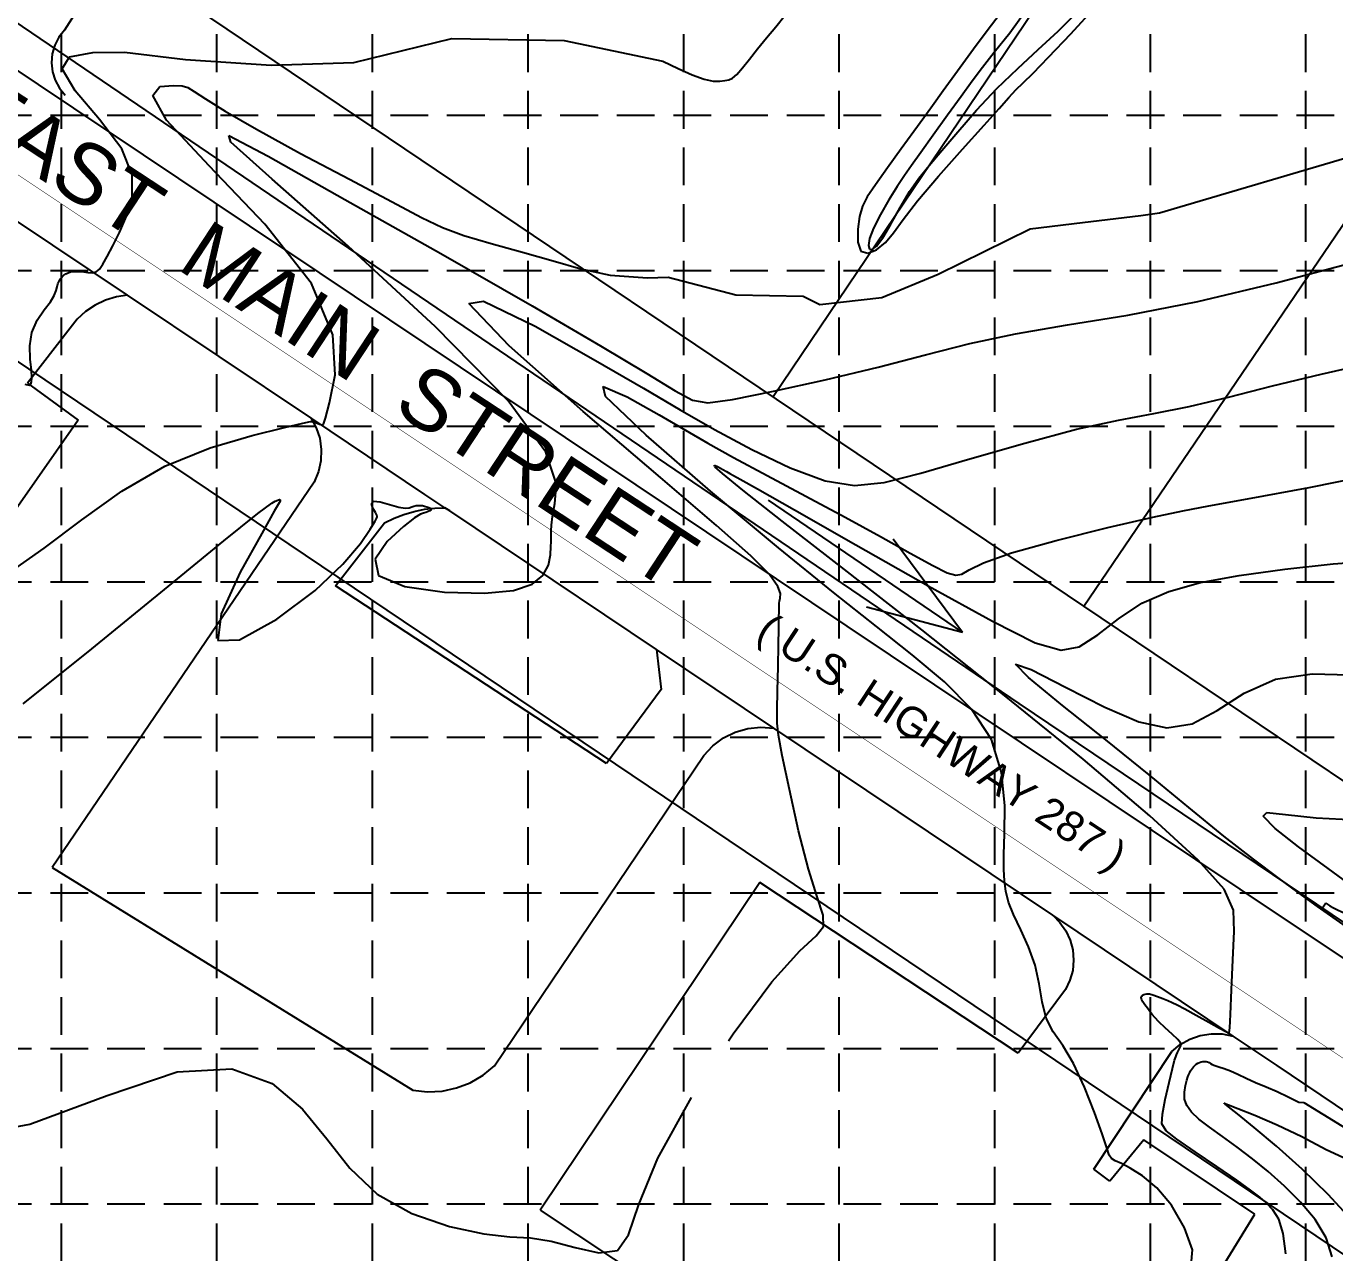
# Model space of a CAD drawing. Extents: x 3769 to 7071, y 3587 to 5652.
# Drawn here: x 4790.4 to 5223.6, y 4088.5 to 4494.7 of the extents above; entities that cross this region are included whole.
import ezdxf
from ezdxf.enums import TextEntityAlignment as Align

# ---------------------------------------------------------------- set-up
doc = ezdxf.new("R2010")
doc.units = 0
doc.header["$LTSCALE"] = 100
doc.header["$MEASUREMENT"] = 0
doc.linetypes.add('DASHED2', pattern=[0.375, 0.25, -0.125])
doc.linetypes.add('HIDDEN', pattern=[0.375, 0.25, -0.125])
for name, color, linetype in [('1 ARROWS', 7, 'CONTINUOUS'), ('ADJACENT', 3, 'CONTINUOUS'), ('BTEXT', 5, 'CONTINUOUS'), ('EC', 43, 'CONTINUOUS'), ('GRID', 254, 'HIDDEN'), ('HIGHWAY-RURAL', 6, 'CONTINUOUS'), ('P-PARKLT', 7, 'CONTINUOUS'), ('P-PAVRD', 6, 'CONTINUOUS'), ('PAVEMENT-FUTRE', 2, 'DASHED2'), ('PC', 43, 'CONTINUOUS'), ('ROAD', 7, 'CONTINUOUS')]:
    doc.layers.add(name, color=color, linetype=linetype)
doc.styles.get("Standard").update_dxf_attribs({"font": 'ARIAL.TTF'})

msp = doc.modelspace()

# ---------------------------------------------------------------- linework, layer by layer
at = {"layer": '1 ARROWS', "linetype": 'Continuous'}
for p, q in [((5036.01, 4337.72), (5100.36, 4293.95)), ((5100.36, 4293.95), (5077.38, 4324.76)), ((5100.36, 4293.95), (5068.61, 4302.3))]:
    msp.add_line(p, q, dxfattribs=at)
at = {"layer": 'ADJACENT', "color": 7}
for p, q in [((5200.42, 4613.44), (5037.72, 4371.92)), ((5140.54, 4302.66), (4771.53, 4551.24)), ((5140.54, 4302.66), (5303.92, 4543.35)), ((5287.42, 4046.96), (4751.66, 4407.88)), ((5245.06, 4232.25), (5140.54, 4302.66))]:
    msp.add_line(p, q, dxfattribs=at)
at = {"layer": 'EC', "color": 44}
for p, q in [((5038.53, 4494.49, 722), (5041.57, 4498.23, 722)), ((5112.46, 4498.33, 722), (5108.81, 4493.52, 722)), ((5122.2, 4500.98, 724), (5115.99, 4492.35, 724)), ((5132.07, 4493.05, 724), (5138.36, 4499.29, 724)), ((5136.22, 4492.17, 722), (5144.49, 4501.14, 722)), ((5035.43, 4490.77, 722), (5038.53, 4494.49, 722)), ((5108.81, 4493.52, 722), (5103.99, 4487.01, 722)), ((5125.44, 4486.93, 724), (5132.07, 4493.05, 724)), ((4898.87, 4482.68, 722), (4931.29, 4490.59, 722)), ((4931.29, 4490.59, 722), (4968.44, 4489.94, 722)), ((4968.44, 4489.94, 722), (5001.13, 4483.05, 722)), ((5032.47, 4487.15, 722), (5035.43, 4490.77, 722)), ((5115.99, 4492.35, 724), (5110.88, 4485.99, 724)), ((5128.86, 4484.35, 722), (5136.22, 4492.17, 722)), ((4802.24, 4480.58, 722), (4804.69, 4484.56, 722)), ((4804.69, 4484.56, 722), (4812.49, 4485.95, 722)), ((4812.49, 4485.95, 722), (4822.96, 4486.04, 722)), ((4822.96, 4486.04, 722), (4843.14, 4483.65, 722)), ((5029.79, 4483.76, 722), (5032.47, 4487.15, 722)), ((5103.99, 4487.01, 722), (5098.72, 4479.77, 722)), ((5110.88, 4485.99, 724), (5106.93, 4481.01, 724)), ((5118.61, 4480.7, 724), (5125.44, 4486.93, 724)), ((5123.73, 4479.13, 722), (5128.86, 4484.35, 722)), ((4806.63, 4473.23, 722), (4802.24, 4480.58, 722)), ((4843.14, 4483.65, 722), (4871.47, 4481.75, 722)), ((4871.47, 4481.75, 722), (4898.87, 4482.68, 722)), ((5001.13, 4483.05, 722), (5006.17, 4480.64, 722)), ((5006.17, 4480.64, 722), (5010.85, 4478.54, 722)), ((5025.62, 4478.71, 722), (5027.49, 4480.86, 722)), ((5027.49, 4480.86, 722), (5029.79, 4483.76, 722)), ((5098.72, 4479.77, 722), (5093.99, 4473.23, 722)), ((5106.93, 4481.01, 724), (5103.53, 4476.47, 724)), ((5111.73, 4474.04, 724), (5118.61, 4480.7, 724)), ((5010.85, 4478.54, 722), (5014.83, 4477.07, 722)), ((5014.83, 4477.07, 722), (5017.84, 4476.45, 722)), ((5017.84, 4476.45, 722), (5020.04, 4476.42, 722)), ((5020.04, 4476.42, 722), (5021.66, 4476.66, 722)), ((5021.66, 4476.66, 722), (5022.95, 4476.93, 722)), ((5022.95, 4476.93, 722), (5024.18, 4477.49, 722)), ((5024.18, 4477.49, 722), (5025.62, 4478.71, 722)), ((5103.53, 4476.47, 724), (5099.86, 4471.4, 724)), ((5118.02, 4473.57, 722), (5120.42, 4475.91, 722)), ((5120.42, 4475.91, 722), (5123.73, 4479.13, 722)), ((4814.7, 4463.78, 722), (4806.63, 4473.23, 722)), ((5093.99, 4473.23, 722), (5090.46, 4468.34, 722)), ((5099.86, 4471.4, 724), (5095.4, 4465.18, 724)), ((5105.01, 4466.84, 724), (5111.73, 4474.04, 724)), ((5112.45, 4467.42, 722), (5115.66, 4471.03, 722)), ((5115.66, 4471.03, 722), (5118.02, 4473.57, 722)), ((5090.46, 4468.34, 722), (5087.53, 4464.28, 722)), ((5098.8, 4459.71, 724), (5105.01, 4466.84, 724)), ((5107.51, 4461.87, 722), (5112.45, 4467.42, 722)), ((4822.09, 4454.02, 722), (4814.7, 4463.78, 722)), ((5087.53, 4464.28, 722), (5084.27, 4459.79, 722)), ((5095.4, 4465.18, 724), (5090.68, 4458.6, 724)), ((4857.51, 4458.44, 718), (4870.43, 4451.57, 718)), ((4858.11, 4456.29, 718), (4857.51, 4458.44, 718)), ((5084.27, 4459.79, 722), (5080.06, 4454, 722)), ((5090.68, 4458.6, 724), (5086.51, 4452.8, 724)), ((5093.48, 4453.45, 724), (5098.8, 4459.71, 724)), ((5100.38, 4453.96, 722), (5107.51, 4461.87, 722)), ((4825.46, 4445.4, 722), (4822.09, 4454.02, 722)), ((4871.85, 4444.01, 718), (4858.11, 4456.29, 718)), ((5080.06, 4454, 722), (5075.5, 4447.73, 722)), ((5092.42, 4445.02, 722), (5100.38, 4453.96, 722)), ((4870.43, 4451.57, 718), (4895.9, 4437.29, 718)), ((5086.51, 4452.8, 724), (5083.46, 4448.55, 724)), ((5089.3, 4448.55, 724), (5093.48, 4453.45, 724)), ((4825.41, 4438.06, 722), (4825.46, 4445.4, 722)), ((5075.5, 4447.73, 722), (5071.52, 4442.17, 722)), ((5081.1, 4445.17, 724), (5078.76, 4441.62, 724)), ((5083.46, 4448.55, 724), (5081.1, 4445.17, 724)), ((5085.42, 4436.78, 722), (5092.42, 4445.02, 722)), ((5085.91, 4444.36, 724), (5089.3, 4448.55, 724)), ((4896.93, 4421.83, 718), (4871.85, 4444.01, 718)), ((5071.52, 4442.17, 722), (5068.82, 4438.16, 722)), ((5078.76, 4441.62, 724), (5075.99, 4437.16, 724)), ((5082.83, 4439.91, 724), (5085.91, 4444.36, 724)), ((4823.56, 4431.77, 722), (4825.41, 4438.06, 722)), ((4895.9, 4437.29, 718), (4927.61, 4419.36, 718)), ((5068.82, 4438.16, 722), (5067.19, 4435.02, 722)), ((5075.99, 4437.16, 724), (5073.16, 4432.28, 724)), ((5079.7, 4434.6, 724), (5082.83, 4439.91, 724)), ((5080.66, 4430.6, 722), (5085.42, 4436.78, 722)), ((5067.19, 4435.02, 722), (5066.23, 4431.66, 722)), ((5073.16, 4432.28, 724), (5070.86, 4427.8, 724)), ((5076.66, 4429.14, 724), (5079.7, 4434.6, 724)), ((4821.3, 4426.37, 722), (4823.56, 4431.77, 722)), ((5066.23, 4431.66, 722), (5065.65, 4427.41, 722)), ((5070.86, 4427.8, 724), (5069.56, 4424.38, 724)), ((5073.98, 4424.6, 724), (5076.66, 4429.14, 724)), ((5077.53, 4426.23, 722), (5080.66, 4430.6, 722)), ((4819.1, 4421.88, 722), (4821.3, 4426.37, 722)), ((5065.65, 4427.41, 722), (5065.7, 4423.16, 722)), ((5069.56, 4424.38, 724), (5069.18, 4422.09, 724)), ((5071.91, 4421.81, 724), (5073.98, 4424.6, 724)), ((5074.89, 4423.05, 722), (5077.53, 4426.23, 722)), ((4817.21, 4418.36, 722), (4819.1, 4421.88, 722)), ((4925.9, 4395.14, 718), (4896.93, 4421.83, 718)), ((4927.61, 4419.36, 718), (4957.86, 4402.05, 718)), ((5065.7, 4423.16, 722), (5066.74, 4420.19, 722)), ((5066.74, 4420.19, 722), (5068.98, 4419.47, 722)), ((5068.98, 4419.47, 722), (5071.92, 4420.64, 722)), ((5069.18, 4422.09, 724), (5069.52, 4420.85, 724)), ((5069.52, 4420.85, 724), (5070.43, 4420.67, 724)), ((5070.43, 4420.67, 724), (5071.91, 4421.81, 724)), ((5071.92, 4420.64, 722), (5074.89, 4423.05, 722)), ((4814.66, 4414.16, 722), (4815.79, 4415.81, 722)), ((4815.79, 4415.81, 722), (4817.21, 4418.36, 722)), ((5204.18, 4409.68, 718), (5229.56, 4416.45, 718)), ((4801.28, 4410.27, 722), (4801.73, 4411.04, 722)), ((4801.73, 4411.04, 722), (4802.24, 4411.69, 722)), ((4802.24, 4411.69, 722), (4802.83, 4412.24, 722)), ((4802.83, 4412.24, 722), (4803.49, 4412.68, 722)), ((4803.49, 4412.68, 722), (4804.23, 4413.03, 722)), ((4804.23, 4413.03, 722), (4805.06, 4413.28, 722)), ((4805.06, 4413.28, 722), (4805.98, 4413.43, 722)), ((4805.98, 4413.43, 722), (4807, 4413.48, 722)), ((4807, 4413.48, 722), (4808.15, 4413.44, 722)), ((4808.15, 4413.44, 722), (4809.43, 4413.29, 722)), ((4809.43, 4413.29, 722), (4810.83, 4413.07, 722)), ((4810.83, 4413.07, 722), (4812.25, 4412.98, 722)), ((4812.25, 4412.98, 722), (4813.55, 4413.27, 722)), ((4813.55, 4413.27, 722), (4814.66, 4414.16, 722)), ((4799.69, 4405.53, 722), (4800.29, 4407.1, 722)), ((4800.29, 4407.1, 722), (4800.59, 4408.32, 722)), ((4800.59, 4408.32, 722), (4800.9, 4409.37, 722)), ((4800.9, 4409.37, 722), (4801.28, 4410.27, 722)), ((5178.2, 4403.46, 718), (5204.18, 4409.68, 718)), ((4796.33, 4400.69, 722), (4798.42, 4403.44, 722)), ((4798.42, 4403.44, 722), (4799.69, 4405.53, 722)), ((4936.91, 4402.82, 716), (4941.78, 4403.66, 716)), ((4950.23, 4388.83, 716), (4936.91, 4402.82, 716)), ((4941.78, 4403.66, 716), (4958.85, 4395.29, 716)), ((4957.86, 4402.05, 718), (4980.56, 4388.81, 718)), ((5155.09, 4398.97, 718), (5178.2, 4403.46, 718)), ((4793.99, 4397.29, 722), (4796.33, 4400.69, 722)), ((5135.15, 4395.74, 718), (5155.09, 4398.97, 718)), ((4791.57, 4388.82, 722), (4792.22, 4393.28, 722)), ((4792.22, 4393.28, 722), (4793.99, 4397.29, 722)), ((4949.93, 4370.66, 718), (4925.9, 4395.14, 718)), ((4958.85, 4395.29, 716), (4978.9, 4384, 716)), ((5117.92, 4392.85, 718), (5135.15, 4395.74, 718)), ((4791.72, 4384.45, 722), (4791.57, 4388.82, 722)), ((4974.79, 4367.06, 716), (4950.23, 4388.83, 716)), ((4980.56, 4388.81, 718), (4995.81, 4379.68, 718)), ((5088.13, 4385.83, 718), (5102.73, 4389.56, 718)), ((5102.73, 4389.56, 718), (5117.92, 4392.85, 718)), ((4792.1, 4380.79, 722), (4791.72, 4384.45, 722)), ((5072.48, 4381.78, 718), (5088.13, 4385.83, 718)), ((4792.25, 4378.31, 722), (4792.1, 4380.79, 722)), ((4978.9, 4384, 716), (4994.7, 4374.8, 716)), ((5054.93, 4377.6, 718), (5072.48, 4381.78, 718)), ((5219.06, 4379.48, 716), (5236.5, 4383.41, 716)), ((4789.95, 4376.15, 722), (4791.33, 4375.85, 722)), ((4791.33, 4375.85, 722), (4791.86, 4376.12, 722)), ((4791.86, 4376.12, 722), (4792.15, 4376.86, 722)), ((4792.15, 4376.86, 722), (4792.25, 4378.31, 722)), ((4995.81, 4379.68, 718), (5005.27, 4373.92, 718)), ((5037.78, 4373.83, 718), (5054.93, 4377.6, 718)), ((5203.02, 4375.58, 716), (5219.06, 4379.48, 716)), ((4981.36, 4375.34, 714), (4989.31, 4371.89, 714)), ((4982.15, 4372, 714), (4981.36, 4375.34, 714)), ((4995.58, 4359.21, 714), (4982.15, 4372, 714)), ((4989.31, 4371.89, 714), (4999.94, 4365.95, 714)), ((4994.7, 4374.8, 716), (5006.91, 4367.63, 716)), ((5005.27, 4373.92, 718), (5010.92, 4370.81, 718)), ((5024.15, 4371.1, 718), (5037.78, 4373.83, 718)), ((5175.35, 4368.74, 716), (5188.39, 4371.85, 716)), ((5188.39, 4371.85, 716), (5203.02, 4375.58, 716)), ((4962.43, 4353.58, 718), (4949.93, 4370.66, 718)), ((5000.39, 4345.2, 716), (4974.79, 4367.06, 716)), ((5006.91, 4367.63, 716), (5018.21, 4361.17, 716)), ((5010.92, 4370.81, 718), (5016.01, 4369.97, 718)), ((5016.01, 4369.97, 718), (5024.15, 4371.1, 718)), ((5163.74, 4366.46, 716), (5175.35, 4368.74, 716)), ((4999.94, 4365.95, 714), (5008.59, 4360.92, 714)), ((5138.09, 4361.19, 716), (5151.97, 4364.26, 716)), ((5151.97, 4364.26, 716), (5163.74, 4366.46, 716)), ((5016.96, 4340.74, 714), (4995.58, 4359.21, 714)), ((5008.59, 4360.92, 714), (5016.07, 4356.59, 714)), ((5018.21, 4361.17, 716), (5030.57, 4354.51, 716)), ((5120.98, 4356.62, 716), (5138.09, 4361.19, 716)), ((5016.07, 4356.59, 714), (5024.58, 4351.84, 714)), ((5030.57, 4354.51, 716), (5043.26, 4348.44, 716)), ((5102.8, 4351.39, 716), (5120.98, 4356.62, 716)), ((4965.96, 4343.03, 718), (4962.43, 4353.58, 718)), ((5024.58, 4351.84, 714), (5035.7, 4345.87, 714)), ((5086.57, 4346.69, 716), (5102.8, 4351.39, 716)), ((5018.28, 4349.26, 712), (5019.43, 4348.76, 712)), ((5018.39, 4348.78, 712), (5018.28, 4349.26, 712)), ((5020.86, 4346.52, 712), (5018.39, 4348.78, 712)), ((5019.43, 4348.76, 712), (5020.98, 4347.9, 712)), ((5027.58, 4341.05, 712), (5020.86, 4346.52, 712)), ((5020.98, 4347.9, 712), (5022.24, 4347.16, 712)), ((5022.24, 4347.16, 712), (5023.33, 4346.53, 712)), ((5023.33, 4346.53, 712), (5024.57, 4345.84, 712)), ((5024.57, 4345.84, 712), (5026.74, 4344.66, 712)), ((5035.7, 4345.87, 714), (5048.51, 4339.06, 714)), ((5043.26, 4348.44, 716), (5054.86, 4344.15, 716)), ((5074.37, 4343.57, 716), (5086.57, 4346.69, 716)), ((5215.1, 4341.92, 714), (5239.59, 4346.88, 714)), ((4965.35, 4336.63, 718), (4965.96, 4343.03, 718)), ((5018.88, 4329.36, 716), (5000.39, 4345.2, 716)), ((5026.74, 4344.66, 712), (5032.43, 4341.47, 712)), ((5040.64, 4330.79, 712), (5027.58, 4341.05, 712)), ((5032.43, 4341.47, 712), (5044.69, 4334.5, 712)), ((5054.86, 4344.15, 716), (5064.62, 4342.58, 716)), ((5064.62, 4342.58, 716), (5074.37, 4343.57, 716)), ((5194.71, 4338.12, 714), (5215.1, 4341.92, 714)), ((4867.08, 4333.33, 718), (4871.68, 4336.76, 718)), ((4871.68, 4336.76, 718), (4872.82, 4337.37, 718)), ((4874.13, 4336.87, 718), (4872.52, 4334.05, 718)), ((4872.82, 4337.37, 718), (4873.18, 4337.48, 718)), ((4873.18, 4337.48, 718), (4873.38, 4337.57, 718)), ((4873.38, 4337.57, 718), (4873.5, 4337.64, 718)), ((4873.5, 4337.64, 718), (4873.61, 4337.7, 718)), ((4873.61, 4337.7, 718), (4873.72, 4337.76, 718)), ((4873.72, 4337.76, 718), (4873.84, 4337.82, 718)), ((4873.84, 4337.82, 718), (4873.97, 4337.86, 718)), ((4873.97, 4337.86, 718), (4874.09, 4337.89, 718)), ((4874.09, 4337.89, 718), (4874.2, 4337.9, 718)), ((4874.42, 4337.41, 718), (4874.13, 4336.87, 718)), ((4874.2, 4337.9, 718), (4874.31, 4337.89, 718)), ((4874.31, 4337.89, 718), (4874.39, 4337.85, 718)), ((4874.39, 4337.85, 718), (4874.45, 4337.78, 718)), ((4874.46, 4337.56, 718), (4874.42, 4337.41, 718)), ((4874.45, 4337.78, 718), (4874.47, 4337.68, 718)), ((4874.47, 4337.68, 718), (4874.46, 4337.56, 718)), ((4904.69, 4336.57, 718), (4905.31, 4337.41, 718)), ((4905.31, 4337.41, 718), (4907.56, 4337.16, 718)), ((4907.56, 4337.16, 718), (4910.7, 4336.25, 718)), ((5039.46, 4321.99, 714), (5016.96, 4340.74, 714)), ((5048.51, 4339.06, 714), (5061.47, 4332.1, 714)), ((5181.94, 4335.83, 714), (5194.71, 4338.12, 714)), ((4855.81, 4324.28, 718), (4867.08, 4333.33, 718)), ((4872.52, 4334.05, 718), (4868.34, 4326.69, 718)), ((4905.17, 4335.07, 718), (4904.69, 4336.57, 718)), ((4905.97, 4333.62, 718), (4905.17, 4335.07, 718)), ((4906.44, 4332.74, 718), (4905.97, 4333.62, 718)), ((4906.58, 4332.34, 718), (4906.44, 4332.74, 718)), ((4910.7, 4336.25, 718), (4913.72, 4335.37, 718)), ((4913.72, 4335.37, 718), (4915.83, 4335.05, 718)), ((4915.83, 4335.05, 718), (4917.14, 4335.18, 718)), ((4917.14, 4335.18, 718), (4918.02, 4335.48, 718)), ((4918.02, 4335.48, 718), (4918.76, 4335.74, 718)), ((4918.76, 4335.74, 718), (4919.46, 4335.91, 718)), ((4920.9, 4333.08, 718), (4918.94, 4331.86, 718)), ((4919.46, 4335.91, 718), (4920.13, 4336, 718)), ((4920.13, 4336, 718), (4920.83, 4336.01, 718)), ((4920.83, 4336.01, 718), (4921.53, 4335.94, 718)), ((4921.91, 4333.47, 718), (4920.9, 4333.08, 718)), ((4921.53, 4335.94, 718), (4922.26, 4335.79, 718)), ((4922.63, 4333.69, 718), (4921.91, 4333.47, 718)), ((4922.26, 4335.79, 718), (4922.99, 4335.57, 718)), ((4923.2, 4333.88, 718), (4922.63, 4333.69, 718)), ((4922.99, 4335.57, 718), (4923.66, 4335.31, 718)), ((4923.66, 4334.05, 718), (4923.2, 4333.88, 718)), ((4923.66, 4335.31, 718), (4924.16, 4335.05, 718)), ((4924.03, 4334.22, 718), (4923.66, 4334.05, 718)), ((4924.3, 4334.38, 718), (4924.03, 4334.22, 718)), ((4924.16, 4335.05, 718), (4924.45, 4334.85, 718)), ((4924.47, 4334.53, 718), (4924.3, 4334.38, 718)), ((4924.45, 4334.85, 718), (4924.53, 4334.68, 718)), ((4924.53, 4334.68, 718), (4924.47, 4334.53, 718)), ((4964.58, 4332.34, 718), (4965.35, 4336.63, 718)), ((5044.69, 4334.5, 712), (5065.05, 4322.88, 712)), ((5163.32, 4332.08, 714), (5173.26, 4334.2, 714)), ((5173.26, 4334.2, 714), (5181.94, 4335.83, 714)), ((4901.02, 4323.35, 718), (4904.28, 4328.15, 718)), ((4904.28, 4328.15, 718), (4905.9, 4330.8, 718)), ((4905.9, 4330.8, 718), (4906.49, 4331.88, 718)), ((4906.49, 4331.88, 718), (4906.58, 4332.16, 718)), ((4906.58, 4332.16, 718), (4906.58, 4332.34, 718)), ((4915.29, 4329, 718), (4909.92, 4324.08, 718)), ((4918.94, 4331.86, 718), (4915.29, 4329, 718)), ((4964.2, 4327.52, 718), (4964.27, 4329.43, 718)), ((4964.27, 4329.43, 718), (4964.58, 4332.34, 718)), ((5030.22, 4319.28, 716), (5018.88, 4329.36, 716)), ((5061.23, 4314.81, 712), (5040.64, 4330.79, 712)), ((5061.47, 4332.1, 714), (5073.22, 4325.64, 714)), ((5131.39, 4324.42, 714), (5148.44, 4328.64, 714)), ((5148.44, 4328.64, 714), (5163.32, 4332.08, 714)), ((4836.13, 4308.13, 718), (4855.81, 4324.28, 718)), ((4868.34, 4326.69, 718), (4861.27, 4313.88, 718)), ((4909.92, 4324.08, 718), (4905.88, 4318.2, 718)), ((4964.11, 4322.37, 718), (4964.14, 4323.95, 718)), ((4964.14, 4323.95, 718), (4964.16, 4324.68, 718)), ((4964.16, 4325.05, 718), (4964.17, 4325.52, 718)), ((4964.16, 4324.68, 718), (4964.16, 4325.05, 718)), ((4964.17, 4325.52, 718), (4964.18, 4326.29, 718)), ((4964.18, 4326.29, 718), (4964.2, 4327.52, 718)), ((5073.22, 4325.64, 714), (5083.06, 4320.15, 714)), ((5116.59, 4320.29, 714), (5131.39, 4324.42, 714)), ((4895.25, 4316.49, 718), (4901.02, 4323.35, 718)), ((4963.24, 4316.21, 718), (4963.96, 4319.64, 718)), ((4963.96, 4319.64, 718), (4964.11, 4322.37, 718)), ((5057.67, 4307.2, 714), (5039.46, 4321.99, 714)), ((5065.05, 4322.88, 712), (5088.94, 4309.36, 712)), ((5083.06, 4320.15, 714), (5090.49, 4316.06, 714)), ((5107.34, 4316.98, 714), (5116.59, 4320.29, 714)), ((4886.02, 4307.86, 718), (4895.25, 4316.49, 718)), ((4905.88, 4318.2, 718), (4906.99, 4312.83, 718)), ((4961.41, 4312.76, 718), (4963.24, 4316.21, 718)), ((5036.4, 4313.1, 716), (5030.22, 4319.28, 716)), ((5090.49, 4316.06, 714), (5095.26, 4313.68, 714)), ((5102.58, 4314.63, 714), (5107.34, 4316.98, 714)), ((5207.11, 4314.88, 712), (5223.03, 4316.64, 712)), ((5223.03, 4316.64, 712), (5237.52, 4317.74, 712)), ((4861.27, 4313.88, 718), (4854.91, 4300.12, 718)), ((4906.99, 4312.83, 718), (4915.68, 4309.17, 718)), ((4957.85, 4309.88, 718), (4961.41, 4312.76, 718)), ((5039.26, 4309.19, 716), (5036.4, 4313.1, 716)), ((5086.9, 4294.79, 712), (5061.23, 4314.81, 712)), ((5095.26, 4313.68, 714), (5098.14, 4312.84, 714)), ((5098.14, 4312.84, 714), (5100.18, 4313.24, 714)), ((5100.18, 4313.24, 714), (5102.58, 4314.63, 714)), ((5179.13, 4310.41, 712), (5191.92, 4312.75, 712)), ((5191.92, 4312.75, 712), (5207.11, 4314.88, 712)), ((4812.14, 4288.49, 718), (4836.13, 4308.13, 718)), ((4873.36, 4298.37, 718), (4886.02, 4307.86, 718)), ((4915.68, 4309.17, 718), (4928.86, 4307.28, 718)), ((4928.86, 4307.28, 718), (4942.06, 4306.91, 718)), ((4942.06, 4306.91, 718), (4951.71, 4307.86, 718)), ((4951.71, 4307.86, 718), (4957.85, 4309.88, 718)), ((5040.07, 4306.77, 716), (5039.26, 4309.19, 716)), ((5039.93, 4305.3, 716), (5040.07, 4306.77, 716)), ((5071.84, 4295.92, 714), (5057.67, 4307.2, 714)), ((5088.94, 4309.36, 712), (5110.25, 4297.61, 712)), ((5159.73, 4303.57, 712), (5168.6, 4307.52, 712)), ((5168.6, 4307.52, 712), (5179.13, 4310.41, 712)), ((5039.63, 4300.97, 716), (5039.65, 4302.08, 716)), ((5039.65, 4302.08, 716), (5039.66, 4302.52, 716)), ((5039.66, 4302.75, 716), (5039.67, 4302.93, 716)), ((5039.66, 4302.64, 716), (5039.66, 4302.75, 716)), ((5039.66, 4302.52, 716), (5039.66, 4302.64, 716)), ((5039.67, 4303.21, 716), (5039.68, 4303.65, 716)), ((5039.67, 4302.93, 716), (5039.67, 4303.21, 716)), ((5039.68, 4303.65, 716), (5039.76, 4304.32, 716)), ((5039.76, 4304.32, 716), (5039.93, 4305.3, 716)), ((5151.99, 4298.39, 712), (5159.73, 4303.57, 712)), ((4854.91, 4300.12, 718), (4853.83, 4291.25, 718)), ((4861.04, 4291.48, 718), (4873.36, 4298.37, 718)), ((5039.51, 4295.24, 716), (5039.58, 4298.82, 716)), ((5039.58, 4298.82, 716), (5039.63, 4300.97, 716)), ((5145.14, 4293.12, 712), (5151.99, 4298.39, 712)), ((5039.41, 4289.82, 716), (5039.51, 4295.24, 716)), ((5083.65, 4286.54, 714), (5071.84, 4295.92, 714)), ((5114.29, 4273.1, 712), (5086.9, 4294.79, 712)), ((5110.25, 4297.61, 712), (5124.41, 4290.54, 712)), ((4853.83, 4291.25, 718), (4861.04, 4291.48, 718)), ((5039.27, 4282.49, 716), (5039.41, 4289.82, 716)), ((5124.41, 4290.54, 712), (5132.98, 4288.03, 712)), ((5132.98, 4288.03, 712), (5139.02, 4289.21, 712)), ((5139.02, 4289.21, 712), (5145.14, 4293.12, 712)), ((4789.41, 4270.27, 718), (4812.14, 4288.49, 718)), ((5094.35, 4277.62, 714), (5083.65, 4286.54, 714)), ((5039.13, 4274.67, 716), (5039.27, 4282.49, 716)), ((5103.43, 4268.46, 714), (5094.35, 4277.62, 714)), ((5039, 4268.15, 716), (5039.13, 4274.67, 716)), ((5140.24, 4251.99, 712), (5114.29, 4273.1, 712)), ((5039, 4263.93, 716), (5039, 4268.15, 716)), ((5109.94, 4258.5, 714), (5103.43, 4268.46, 714)), ((5039.44, 4259.9, 716), (5039, 4263.93, 716)), ((5040.7, 4253.17, 716), (5039.44, 4259.9, 716)), ((5113.28, 4247.55, 714), (5109.94, 4258.5, 714)), ((5043.03, 4241.88, 716), (5040.7, 4253.17, 716)), ((5162.35, 4233.26, 712), (5140.24, 4251.99, 712)), ((5114.32, 4236.68, 714), (5113.28, 4247.55, 714)), ((5046.07, 4228.26, 716), (5043.03, 4241.88, 716)), ((5114.25, 4227.28, 714), (5114.32, 4236.68, 714)), ((5178.4, 4218.58, 712), (5162.35, 4233.26, 712)), ((5199.84, 4233.04, 708), (5201.14, 4234.27, 708)), ((5203.81, 4229.05, 708), (5199.84, 4233.04, 708)), ((5201.14, 4234.27, 708), (5207.28, 4233.66, 708)), ((5207.28, 4233.66, 708), (5217.39, 4232.51, 708)), ((5211.62, 4222.94, 708), (5203.81, 4229.05, 708)), ((5217.39, 4232.51, 708), (5230.33, 4231.87, 708)), ((5049.33, 4215.58, 716), (5046.07, 4228.26, 716)), ((5114.08, 4220.37, 714), (5114.25, 4227.28, 714)), ((5114.06, 4215.45, 714), (5114.08, 4220.37, 714)), ((5221.41, 4215.73, 708), (5211.62, 4222.94, 708)), ((5052.27, 4206.37, 716), (5049.33, 4215.58, 716)), ((5114.24, 4211.67, 714), (5114.06, 4215.45, 714)), ((5187.01, 4208.88, 712), (5178.4, 4218.58, 712)), ((5231.82, 4208.14, 708), (5221.41, 4215.73, 708)), ((5114.69, 4208.23, 714), (5114.24, 4211.67, 714)), ((5115.6, 4204.64, 714), (5114.69, 4208.23, 714)), ((5190.06, 4201.96, 712), (5187.01, 4208.88, 712)), ((5054.18, 4200.35, 716), (5052.27, 4206.37, 716)), ((5117.22, 4200.49, 714), (5115.6, 4204.64, 714)), ((5054.32, 4196.53, 716), (5054.18, 4200.35, 716)), ((5119.61, 4195.51, 714), (5117.22, 4200.49, 714)), ((5190.26, 4194.88, 712), (5190.06, 4201.96, 712)), ((5051.95, 4193.52, 716), (5054.32, 4196.53, 716)), ((5122.25, 4189.84, 714), (5119.61, 4195.51, 714)), ((5189.88, 4185.57, 712), (5190.26, 4194.88, 712)), ((5046.46, 4188.51, 716), (5051.95, 4193.52, 716)), ((5124.45, 4183.74, 714), (5122.25, 4189.84, 714)), ((5037.24, 4178.29, 716), (5046.46, 4188.51, 716)), ((5189.45, 4175.62, 712), (5189.88, 4185.57, 712)), ((5125.75, 4177.53, 714), (5124.45, 4183.74, 714)), ((5024.38, 4160.98, 716), (5037.24, 4178.29, 716)), ((5126.69, 4171.57, 714), (5125.75, 4177.53, 714)), ((5159.55, 4173.05, 712), (5159.67, 4173.48, 712)), ((5159.64, 4172.47, 712), (5159.55, 4173.05, 712)), ((5160.02, 4171.67, 712), (5159.64, 4172.47, 712)), ((5159.67, 4173.48, 712), (5159.95, 4173.8, 712)), ((5159.95, 4173.8, 712), (5160.36, 4174.04, 712)), ((5160.36, 4174.04, 712), (5160.85, 4174.2, 712)), ((5160.85, 4174.2, 712), (5161.42, 4174.29, 712)), ((5161.42, 4174.29, 712), (5162.2, 4174.22, 712)), ((5162.2, 4174.22, 712), (5163.33, 4173.94, 712)), ((5163.33, 4173.94, 712), (5164.88, 4173.39, 712)), ((5164.88, 4173.39, 712), (5166.64, 4172.69, 712)), ((5166.64, 4172.69, 712), (5168.31, 4172.01, 712)), ((5189.08, 4167.48, 712), (5189.45, 4175.62, 712)), ((5128.04, 4166.26, 714), (5126.69, 4171.57, 714)), ((5160.71, 4170.62, 712), (5160.02, 4171.67, 712)), ((5161.56, 4169.47, 712), (5160.71, 4170.62, 712)), ((5162.39, 4168.37, 712), (5161.56, 4169.47, 712)), ((5163.12, 4167.41, 712), (5162.39, 4168.37, 712)), ((5168.31, 4172.01, 712), (5169.73, 4171.42, 712)), ((5169.73, 4171.42, 712), (5171.39, 4170.64, 712)), ((5171.39, 4170.64, 712), (5173.94, 4169.32, 712)), ((5173.94, 4169.32, 712), (5177.72, 4167.25, 712)), ((5130.37, 4161.74, 714), (5128.04, 4166.26, 714)), ((5164, 4166.39, 712), (5163.12, 4167.41, 712)), ((5165.39, 4164.99, 712), (5164, 4166.39, 712)), ((5167.47, 4163.05, 712), (5165.39, 4164.99, 712)), ((5177.72, 4167.25, 712), (5181.92, 4164.92, 712)), ((5181.92, 4164.92, 712), (5185.45, 4162.95, 712)), ((5188.82, 4163, 712), (5189.08, 4167.48, 712)), ((5022.88, 4158.69, 716), (5024.38, 4160.98, 716)), ((5133.51, 4157.11, 714), (5130.37, 4161.74, 714)), ((5169.76, 4160.93, 712), (5167.47, 4163.05, 712)), ((5171.6, 4159.13, 712), (5169.76, 4160.93, 712)), ((5172.53, 4157.99, 712), (5171.6, 4159.13, 712)), ((5185.45, 4162.95, 712), (5187.47, 4161.81, 712)), ((5187.47, 4161.81, 712), (5188.3, 4161.35, 712)), ((5188.3, 4161.35, 712), (5188.53, 4161.22, 712)), ((5188.53, 4161.22, 712), (5188.65, 4161.39, 712)), ((5188.65, 4161.39, 712), (5188.82, 4163, 712)), ((5137.1, 4151.23, 714), (5133.51, 4157.11, 714)), ((5171.18, 4154.05, 712), (5171.54, 4154.84, 712)), ((5171.54, 4154.84, 712), (5171.99, 4155.78, 712)), ((5171.99, 4155.78, 712), (5172.41, 4156.64, 712)), ((5172.41, 4156.64, 712), (5172.69, 4157.29, 712)), ((5172.69, 4157.29, 712), (5172.53, 4157.99, 712)), ((5140.77, 4143.42, 714), (5137.1, 4151.23, 714)), ((5169.9, 4149.59, 712), (5170.58, 4152.26, 712)), ((5170.58, 4152.26, 712), (5170.92, 4153.44, 712)), ((5170.92, 4153.44, 712), (5171.18, 4154.05, 712)), ((4817.19, 4140.6, 716), (4840.4, 4148.46, 716)), ((4840.4, 4148.46, 716), (4858.47, 4149.48, 716)), ((4858.47, 4149.48, 716), (4871.86, 4144.55, 716)), ((5168.75, 4144.9, 712), (5169.9, 4149.59, 712)), ((4871.86, 4144.55, 716), (4881.88, 4136.08, 716)), ((5144.09, 4135.03, 714), (5140.77, 4143.42, 714)), ((5167.47, 4139.32, 712), (5168.75, 4144.9, 712)), ((4791.62, 4131.09, 716), (4817.19, 4140.6, 716)), ((4999.44, 4119.85, 716), (5010.63, 4139.94, 716)), ((5166.51, 4134.4, 712), (5167.47, 4139.32, 712)), ((5187, 4138.03, 708), (5187.01, 4138.04, 708)), ((5187, 4138.02, 708), (5187, 4138.03, 708)), ((5187.02, 4138.01, 708), (5187, 4138.02, 708)), ((5187.01, 4138.04, 708), (5187.04, 4138.03, 708)), ((5187.03, 4137.98, 708), (5187.02, 4138.01, 708)), ((5187.05, 4137.96, 708), (5187.03, 4137.98, 708)), ((5187.04, 4138.03, 708), (5187.07, 4138.03, 708)), ((5187.07, 4137.94, 708), (5187.05, 4137.96, 708)), ((5187.07, 4138.03, 708), (5187.11, 4138.02, 708)), ((5187.25, 4137.79, 708), (5187.07, 4137.94, 708)), ((5187.11, 4138.02, 708), (5187.3, 4137.94, 708)), ((5188.37, 4136.9, 708), (5187.25, 4137.79, 708)), ((5187.3, 4137.94, 708), (5188.44, 4137.5, 708)), ((5188.44, 4137.5, 708), (5191.49, 4136.31, 708)), ((4881.88, 4136.08, 716), (4889.88, 4126.28, 716)), ((5146.63, 4127.86, 714), (5144.09, 4135.03, 714)), ((5166.38, 4131.22, 712), (5166.51, 4134.4, 712)), ((5191.37, 4134.5, 708), (5188.37, 4136.9, 708)), ((5196.88, 4130.05, 708), (5191.37, 4134.5, 708)), ((5191.49, 4136.31, 708), (5197.09, 4134.09, 708)), ((5197.09, 4134.09, 708), (5204.53, 4130.93, 708)), ((4767.32, 4126.64, 716), (4791.62, 4131.09, 716)), ((5167.75, 4128.91, 712), (5166.38, 4131.22, 712)), ((5171.31, 4126.13, 712), (5167.75, 4128.91, 712)), ((5204.33, 4123.81, 708), (5196.88, 4130.05, 708)), ((5204.53, 4130.93, 708), (5212.73, 4127.03, 708)), ((4889.88, 4126.28, 716), (4897.52, 4116.53, 716)), ((5148.1, 4123.29, 714), (5146.63, 4127.86, 714)), ((5177.36, 4121.94, 712), (5171.31, 4126.13, 712)), ((5212.73, 4127.03, 708), (5220.72, 4122.78, 708)), ((5148.92, 4120.87, 714), (5148.1, 4123.29, 714)), ((5149.69, 4119.7, 714), (5148.92, 4120.87, 714)), ((5184.55, 4117.06, 712), (5177.36, 4121.94, 712)), ((5212.82, 4116.22, 708), (5204.33, 4123.81, 708)), ((5220.72, 4122.78, 708), (5227.69, 4119.52, 708)), ((4897.52, 4116.53, 716), (4906.56, 4107.97, 716)), ((4993.15, 4104.51, 716), (4999.44, 4119.85, 716)), ((5150.93, 4118.95, 714), (5149.69, 4119.7, 714)), ((5152.93, 4118.06, 714), (5150.93, 4118.95, 714)), ((5155.9, 4116.57, 714), (5152.93, 4118.06, 714)), ((5159.97, 4114.02, 714), (5155.9, 4116.57, 714)), ((5191.12, 4112.57, 712), (5184.55, 4117.06, 712)), ((5221.44, 4107.84, 708), (5212.82, 4116.22, 708)), ((5164.69, 4110.03, 714), (5159.97, 4114.02, 714)), ((5195.72, 4109.31, 712), (5191.12, 4112.57, 712)), ((4906.56, 4107.97, 716), (4918.07, 4101.54, 716)), ((5169.55, 4104.27, 714), (5164.69, 4110.03, 714)), ((5198.74, 4106.97, 712), (5195.72, 4109.31, 712)), ((5229.18, 4099.49, 708), (5221.44, 4107.84, 708)), ((4989.75, 4094.44, 716), (4993.15, 4104.51, 716)), ((5173.86, 4096.83, 714), (5169.55, 4104.27, 714)), ((5200.99, 4105, 712), (5198.74, 4106.97, 712)), ((5203.11, 4102.79, 712), (5200.99, 4105, 712)), ((5205.03, 4099.66, 712), (5203.11, 4102.79, 712)), ((4918.07, 4101.54, 716), (4930.55, 4097.22, 716)), ((5206.52, 4094.91, 712), (5205.03, 4099.66, 712)), ((4930.55, 4097.22, 716), (4941.85, 4094.79, 716)), ((4941.85, 4094.79, 716), (4950.45, 4093.85, 716)), ((4986.13, 4089.33, 716), (4989.75, 4094.44, 716)), ((5176.45, 4089.5, 714), (5173.86, 4096.83, 714)), ((5207.41, 4088.18, 712), (5206.52, 4094.91, 712)), ((4950.45, 4093.85, 716), (4957.35, 4093.43, 716)), ((4957.35, 4093.43, 716), (4964.21, 4092.43, 716)), ((4964.21, 4092.43, 716), (4972.11, 4090.28, 716)), ((4972.11, 4090.28, 716), (4979.96, 4088.54, 716)), ((4979.96, 4088.54, 716), (4986.13, 4089.33, 716)), ((5176.02, 4084.55, 714), (5176.45, 4089.5, 714))]:
    msp.add_line(p, q, dxfattribs=at)
at = {"layer": 'GRID', "color": 252, "linetype": 'HIDDEN', "ltscale": 0.5}
for p, q in [((4801.93, 5598.22), (4801.93, 3795.49)), ((4853.43, 5598.22), (4853.43, 3795.49)), ((4904.93, 5598.22), (4904.93, 3795.49)), ((4956.43, 5598.22), (4956.43, 3795.49)), ((5007.93, 5598.22), (5007.93, 3795.49)), ((5059.43, 5598.22), (5059.43, 3795.49)), ((5110.93, 5598.22), (5110.93, 3795.49)), ((5162.43, 5598.22), (5162.43, 3795.49)), ((5213.93, 5598.22), (5213.93, 3795.49)), ((3823.43, 4465.22), (7016.43, 4465.22)), ((3823.43, 4413.72), (7016.43, 4413.72)), ((3823.43, 4362.22), (7016.43, 4362.22)), ((3823.43, 4310.72), (7016.43, 4310.72)), ((3823.43, 4259.22), (7016.43, 4259.22)), ((3823.43, 4207.72), (7016.43, 4207.72)), ((3823.43, 4156.22), (7016.43, 4156.22)), ((3823.43, 4104.72), (7016.43, 4104.72))]:
    msp.add_line(p, q, dxfattribs=at)
at = {"layer": 'HIGHWAY-RURAL', "color": 7, "const_width": 0.151}
msp.add_lwpolyline([(5568.06, 3925.08), (4556.02, 4599.92)], dxfattribs=at)
at = {"layer": 'P-PARKLT', "color": 7}
for p, q in [((4827.03, 4531.22, 727.42), (4803.06, 4493.34, 727.42)), ((4827.03, 4531.22, 727.42), (4803.06, 4493.34, 727.42)), ((4803.06, 4493.34, 723.92), (4801.22, 4491.01, 723.92)), ((4803.06, 4493.34, 723.92), (4801.22, 4491.01, 723.92)), ((4799.86, 4488.36, 723.92), (4799.03, 4485.51, 723.92)), ((4799.86, 4488.36, 723.92), (4799.03, 4485.51, 723.92)), ((4801.22, 4491.01, 723.92), (4799.86, 4488.36, 723.92)), ((4801.22, 4491.01, 723.92), (4799.86, 4488.36, 723.92)), ((4799.03, 4485.51, 723.92), (4798.78, 4482.54, 723.92)), ((4799.03, 4485.51, 723.92), (4798.78, 4482.54, 723.92)), ((4798.78, 4482.54, 723.92), (4799.09, 4479.59, 723.92)), ((4798.78, 4482.54, 723.92), (4799.09, 4479.59, 723.92)), ((4799.09, 4479.59, 723.92), (4799.97, 4476.75, 723.92)), ((4799.09, 4479.59, 723.92), (4799.97, 4476.75, 723.92)), ((4799.97, 4476.75, 723.92), (4801.38, 4474.13, 723.92)), ((4799.97, 4476.75, 723.92), (4801.38, 4474.13, 723.92)), ((4801.38, 4474.13, 723.92), (4803.27, 4471.83, 723.92)), ((4801.38, 4474.13, 723.92), (4803.27, 4471.83, 723.92)), ((4813.18, 4402.34, 721.65), (4810.04, 4400.22, 721.65)), ((4813.18, 4402.34, 721.65), (4810.04, 4400.22, 721.65)), ((4816.6, 4403.97, 721.65), (4813.18, 4402.34, 721.65)), ((4816.6, 4403.97, 721.65), (4813.18, 4402.34, 721.65)), ((4820.22, 4405.06, 721.65), (4816.6, 4403.97, 721.65)), ((4820.22, 4405.06, 721.65), (4816.6, 4403.97, 721.65)), ((4823.97, 4405.59, 721.65), (4820.22, 4405.06, 721.65)), ((4823.97, 4405.59, 721.65), (4820.22, 4405.06, 721.65)), ((4807.27, 4397.64, 721.65), (4804.92, 4394.68, 721.65)), ((4807.27, 4397.64, 721.65), (4804.92, 4394.68, 721.65)), ((4810.04, 4400.22, 721.65), (4807.27, 4397.64, 721.65)), ((4810.04, 4400.22, 721.65), (4807.27, 4397.64, 721.65)), ((4804.92, 4394.68, 720.34), (4790.79, 4376.43, 720.34)), ((4804.92, 4394.68, 720.34), (4790.79, 4376.43, 720.34)), ((4790.79, 4376.43, 720.34), (4807.63, 4364.24, 720.34)), ((4790.79, 4376.43, 720.34), (4807.63, 4364.24, 720.34)), ((4807.63, 4364.24, 720.34), (4725.56, 4246.98, 720.34)), ((4807.63, 4364.24, 720.34), (4725.56, 4246.98, 720.34)), ((4884.6, 4364.96, 719.43), (4886.37, 4361.72, 719.43)), ((4884.6, 4364.96, 719.43), (4886.37, 4361.72, 719.43)), ((4886.37, 4361.72, 719.43), (4887.54, 4358.2, 719.43)), ((4886.37, 4361.72, 719.43), (4887.54, 4358.2, 719.43)), ((4887.54, 4358.2, 719.43), (4888.05, 4354.52, 719.43)), ((4887.54, 4358.2, 719.43), (4888.05, 4354.52, 719.43)), ((4888.05, 4354.52, 719.43), (4887.91, 4350.8, 719.43)), ((4888.05, 4354.52, 719.43), (4887.91, 4350.8, 719.43)), ((4887.91, 4350.8, 719.43), (4887.11, 4347.17, 719.43)), ((4887.91, 4350.8, 719.43), (4887.11, 4347.17, 719.43)), ((4887.11, 4347.17, 719.43), (4885.67, 4343.73, 719.43)), ((4887.11, 4347.17, 719.43), (4885.67, 4343.73, 719.43)), ((4885.67, 4343.73, 718.06), (4798.95, 4216.1, 718.06)), ((4885.67, 4343.73, 718.06), (4798.95, 4216.1, 718.06)), ((4912.17, 4331.78, 718.11), (4915.42, 4333.03, 718.11)), ((4912.17, 4331.78, 718.11), (4915.42, 4333.03, 718.11)), ((4915.42, 4333.03, 718.11), (4918.77, 4334.01, 718.11)), ((4915.42, 4333.03, 718.11), (4918.77, 4334.01, 718.11)), ((4918.77, 4334.01, 718.11), (4922.19, 4334.7, 718.11)), ((4918.77, 4334.01, 718.11), (4922.19, 4334.7, 718.11)), ((4922.19, 4334.7, 718.11), (4925.62, 4335.09, 718.11)), ((4922.19, 4334.7, 718.11), (4925.62, 4335.09, 718.11)), ((4925.62, 4335.09, 718.11), (4929.02, 4335.18, 718.11)), ((4925.62, 4335.09, 718.11), (4929.02, 4335.18, 718.11)), ((4892.77, 4309.33, 716.81), (4909.05, 4330.26, 716.81)), ((4892.77, 4309.33, 716.81), (4909.05, 4330.26, 716.81)), ((4909.05, 4330.26, 718.11), (4912.17, 4331.78, 718.11)), ((4909.05, 4330.26, 718.11), (4912.17, 4331.78, 718.11)), ((4982.54, 4250.53, 716.81), (4892.77, 4309.33, 716.81)), ((4982.54, 4250.53, 716.81), (4892.77, 4309.33, 716.81)), ((4999.01, 4288.27, 716.81), (5000.64, 4274.99, 716.81)), ((4999.01, 4288.27, 716.81), (5000.64, 4274.99, 716.81)), ((5000.64, 4274.99, 716.81), (4982.54, 4250.53, 716.81)), ((5000.64, 4274.99, 716.81), (4982.54, 4250.53, 716.81)), ((5017.7, 4256.4, 715.51), (5021.2, 4259, 715.51)), ((5017.7, 4256.4, 715.51), (5021.2, 4259, 715.51)), ((5021.2, 4259, 715.51), (5025.11, 4260.93, 715.51)), ((5021.2, 4259, 715.51), (5025.11, 4260.93, 715.51)), ((5025.11, 4260.93, 715.51), (5029.29, 4262.12, 715.51)), ((5025.11, 4260.93, 715.51), (5029.29, 4262.12, 715.51)), ((5029.29, 4262.12, 715.51), (5033.62, 4262.54, 715.51)), ((5029.29, 4262.12, 715.51), (5033.62, 4262.54, 715.51)), ((5033.62, 4262.54, 715.51), (5037.94, 4262.18, 715.51)), ((5033.62, 4262.54, 715.51), (5037.94, 4262.18, 715.51)), ((5014.72, 4253.22, 715.51), (5017.7, 4256.4, 715.51)), ((5014.72, 4253.22, 715.51), (5017.7, 4256.4, 715.51)), ((4945.37, 4150.39, 716.3), (5014.72, 4253.22, 716.3)), ((4945.37, 4150.39, 716.3), (5014.72, 4253.22, 716.3)), ((4798.95, 4216.1, 717.4), (4918.42, 4142.34, 717.4)), ((4798.95, 4216.1, 717.4), (4918.42, 4142.34, 717.4)), ((5033.3, 4211.12, 714.55), (4960.5, 4102.61, 714.55)), ((5033.3, 4211.12, 714.55), (4960.5, 4102.61, 714.55)), ((5118.82, 4154.66, 714.55), (5033.3, 4211.12, 714.55)), ((5118.82, 4154.66, 714.55), (5033.3, 4211.12, 714.55)), ((5130.23, 4200.32, 713.04), (5132.62, 4197.94, 713.04)), ((5130.23, 4200.32, 713.04), (5132.62, 4197.94, 713.04)), ((5132.62, 4197.94, 713.04), (5134.55, 4195.16, 713.04)), ((5132.62, 4197.94, 713.04), (5134.55, 4195.16, 713.04)), ((5134.55, 4195.16, 713.04), (5135.98, 4192.08, 713.04)), ((5134.55, 4195.16, 713.04), (5135.98, 4192.08, 713.04)), ((5135.98, 4192.08, 713.04), (5136.84, 4188.79, 713.04)), ((5135.98, 4192.08, 713.04), (5136.84, 4188.79, 713.04)), ((5137.13, 4185.4, 713.04), (5136.82, 4182.02, 713.04)), ((5137.13, 4185.4, 713.04), (5136.82, 4182.02, 713.04)), ((5136.84, 4188.79, 713.04), (5137.13, 4185.4, 713.04)), ((5136.84, 4188.79, 713.04), (5137.13, 4185.4, 713.04)), ((5136.82, 4182.02, 713.04), (5135.92, 4178.74, 713.04)), ((5136.82, 4182.02, 713.04), (5135.92, 4178.74, 713.04)), ((5135.92, 4178.74, 713.04), (5134.48, 4175.68, 713.04)), ((5135.92, 4178.74, 713.04), (5134.48, 4175.68, 713.04)), ((5134.48, 4175.68, 714.55), (5118.82, 4154.66, 714.55)), ((5134.48, 4175.68, 714.55), (5118.82, 4154.66, 714.55)), ((5172.42, 4157.47, 712.06), (5175.61, 4159.24, 712.06)), ((5172.42, 4157.47, 712.06), (5175.61, 4159.24, 712.06)), ((5175.61, 4159.24, 712.06), (5179.07, 4160.44, 712.06)), ((5175.61, 4159.24, 712.06), (5179.07, 4160.44, 712.06)), ((5179.07, 4160.44, 712.06), (5182.69, 4161.02, 712.06)), ((5179.07, 4160.44, 712.06), (5182.69, 4161.02, 712.06)), ((5182.69, 4161.02, 712.06), (5186.35, 4160.97, 712.06)), ((5182.69, 4161.02, 712.06), (5186.35, 4160.97, 712.06)), ((5186.35, 4160.97, 712.06), (5189.94, 4160.3, 712.06)), ((5186.35, 4160.97, 712.06), (5189.94, 4160.3, 712.06)), ((5143.78, 4116.2, 714.55), (5169.6, 4155.18, 714.55)), ((5143.78, 4116.2, 714.55), (5169.6, 4155.18, 714.55)), ((5169.6, 4155.18, 712.06), (5172.42, 4157.47, 712.06)), ((5169.6, 4155.18, 712.06), (5172.42, 4157.47, 712.06)), ((4937.41, 4144.85, 717.59), (4941.61, 4147.3, 717.59)), ((4937.41, 4144.85, 717.59), (4941.61, 4147.3, 717.59)), ((4941.61, 4147.3, 717.59), (4945.37, 4150.39, 717.59)), ((4941.61, 4147.3, 717.59), (4945.37, 4150.39, 717.59)), ((4918.42, 4142.34, 717.59), (4923.25, 4141.83, 717.59)), ((4918.42, 4142.34, 717.59), (4923.25, 4141.83, 717.59)), ((4923.25, 4141.83, 717.59), (4928.11, 4142.08, 717.59)), ((4923.25, 4141.83, 717.59), (4928.11, 4142.08, 717.59)), ((4928.11, 4142.08, 717.59), (4932.87, 4143.1, 717.59)), ((4928.11, 4142.08, 717.59), (4932.87, 4143.1, 717.59)), ((4932.87, 4143.1, 717.59), (4937.41, 4144.85, 717.59)), ((4932.87, 4143.1, 717.59), (4937.41, 4144.85, 717.59)), ((5160.42, 4125.89, 714.55), (5149.15, 4112.21, 714.55)), ((5160.42, 4125.89, 714.55), (5149.15, 4112.21, 714.55)), ((5197.16, 4101.36, 714.55), (5160.42, 4125.89, 714.55)), ((5197.16, 4101.36, 714.55), (5160.42, 4125.89, 714.55)), ((5149.15, 4112.21, 714.55), (5143.78, 4116.2, 714.55)), ((5149.15, 4112.21, 714.55), (5143.78, 4116.2, 714.55)), ((4960.5, 4102.61, 714.55), (5056.49, 4039.21, 714.55)), ((4960.5, 4102.61, 714.55), (5056.49, 4039.21, 714.55)), ((5182.5, 4077.62, 714.55), (5197.16, 4101.36, 714.55)), ((5182.5, 4077.62, 714.55), (5197.16, 4101.36, 714.55))]:
    msp.add_line(p, q, dxfattribs=at)
at = {"layer": 'P-PAVRD', "color": 7}
for p, q in [((5062.12, 4295.98, 717.59), (4782.73, 4483.23, 717.59)), ((5062.12, 4295.98, 717.59), (4782.73, 4483.23, 717.59)), ((4823.97, 4405.59, 718.33), (4786.89, 4430.45, 718.33)), ((4823.97, 4405.59, 718.33), (4786.89, 4430.45, 718.33)), ((4884.6, 4364.96, 718.33), (4823.97, 4405.59, 718.33)), ((4884.6, 4364.96, 718.33), (4823.97, 4405.59, 718.33)), ((4922.36, 4339.65, 718.33), (4884.6, 4364.96, 718.33)), ((4922.36, 4339.65, 718.33), (4884.6, 4364.96, 718.33)), ((4929.02, 4335.18, 718.33), (4922.36, 4339.65, 718.33)), ((4929.02, 4335.18, 718.33), (4922.36, 4339.65, 718.33)), ((4930.58, 4334.14, 718.33), (4929.02, 4335.18, 718.33)), ((4930.58, 4334.14, 718.33), (4929.02, 4335.18, 718.33)), ((4999.01, 4288.27, 718.33), (4930.58, 4334.14, 718.33)), ((4999.01, 4288.27, 718.33), (4930.58, 4334.14, 718.33)), ((5206.62, 4199.37, 717.59), (5062.12, 4295.98, 717.59)), ((5206.62, 4199.37, 717.59), (5062.12, 4295.98, 717.59)), ((5037.94, 4262.18, 718.33), (4999.01, 4288.27, 718.33)), ((5037.94, 4262.18, 718.33), (4999.01, 4288.27, 718.33)), ((5130.23, 4200.32, 718.33), (5037.94, 4262.18, 718.33)), ((5130.23, 4200.32, 718.33), (5037.94, 4262.18, 718.33)), ((5189.94, 4160.3, 718.33), (5130.23, 4200.32, 718.33)), ((5189.94, 4160.3, 718.33), (5130.23, 4200.32, 718.33)), ((5367.05, 4092.12, 717.59), (5206.62, 4199.37, 717.59)), ((5367.05, 4092.12, 717.59), (5206.62, 4199.37, 717.59)), ((5204.55, 4150.51, 718.33), (5189.94, 4160.3, 718.33)), ((5204.55, 4150.51, 718.33), (5189.94, 4160.3, 718.33)), ((5342.51, 4057.28, 718.33), (5204.55, 4150.51, 718.33)), ((5342.51, 4057.28, 718.33), (5204.55, 4150.51, 718.33))]:
    msp.add_line(p, q, dxfattribs=at)
at = {"layer": 'PAVEMENT-FUTRE', "color": 7}
msp.add_line((5220.68, 4204.26), (5219.56, 4202.6), dxfattribs=at)
msp.add_arc((5237.48, 4229.11), 30, 235.9283, 326, dxfattribs=at)
at = {"layer": 'PC', "color": 44}
for p, q in [((4832.32, 4471.73, 720), (4834.64, 4474.72, 720)), ((4836.86, 4463.49, 720), (4832.32, 4471.73, 720)), ((4834.64, 4474.72, 720), (4839.11, 4475.07, 720)), ((4839.11, 4475.07, 720), (4842.06, 4474.93, 720)), ((4842.06, 4474.93, 720), (4843.87, 4474.4, 720)), ((4843.87, 4474.4, 720), (4845.96, 4473.08, 720)), ((4845.96, 4473.08, 720), (4849.7, 4470.57, 720)), ((4849.7, 4470.57, 720), (4856.22, 4466.51, 720)), ((4850.96, 4448.41, 720), (4836.86, 4463.49, 720)), ((4856.22, 4466.51, 720), (4866.62, 4460.51, 720)), ((4866.62, 4460.51, 720), (4881.24, 4452.55, 720)), ((5165.51, 4432.81, 720), (5251, 4458.08, 720)), ((4881.24, 4452.55, 720), (4897.37, 4443.98, 720)), ((4869.37, 4429.16, 720), (4850.96, 4448.41, 720)), ((4897.37, 4443.98, 720), (4911.52, 4436.49, 720)), ((4911.52, 4436.49, 720), (4921.24, 4431.34, 720)), ((5159.4, 4431.99, 720), (5165.51, 4432.81, 720)), ((4884.83, 4409.47, 720), (4869.37, 4429.16, 720)), ((4921.24, 4431.34, 720), (4928.25, 4427.96, 720)), ((4928.25, 4427.96, 720), (4935.27, 4425.35, 720)), ((5122.73, 4427.6, 720), (5140.02, 4429.65, 720)), ((5140.02, 4429.65, 720), (5159.4, 4431.99, 720)), ((4935.27, 4425.35, 720), (4944.34, 4422.68, 720)), ((5092.31, 4412.58, 720), (5122.73, 4427.6, 720)), ((4944.34, 4422.68, 720), (4954.7, 4419.87, 720)), ((4954.7, 4419.87, 720), (4964.88, 4417.02, 720)), ((4964.88, 4417.02, 720), (4974.01, 4414.32, 720)), ((4974.01, 4414.32, 720), (4983.67, 4412.23, 720)), ((4983.67, 4412.23, 720), (4996.03, 4411.29, 720)), ((4996.03, 4411.29, 720), (5002.91, 4411.51, 720)), ((5002.91, 4411.51, 720), (5025.32, 4405.71, 720)), ((5073.6, 4404.86, 720), (5092.31, 4412.58, 720)), ((4891.94, 4392.49, 720), (4884.83, 4409.47, 720)), ((5025.32, 4405.71, 720), (5047.6, 4405.32, 720)), ((5047.6, 4405.32, 720), (5053.13, 4402.54, 720)), ((5053.13, 4402.54, 720), (5073.6, 4404.86, 720)), ((4892.65, 4379.19, 720), (4891.94, 4392.49, 720)), ((4890.8, 4369.95, 720), (4892.65, 4379.19, 720)), ((4889.46, 4364.87, 720), (4890.8, 4369.95, 720)), ((4875.92, 4361.76, 720), (4881.95, 4363.19, 720)), ((4881.95, 4363.19, 720), (4884.51, 4363.75, 720)), ((4884.51, 4363.75, 720), (4885.49, 4363.72, 720)), ((4885.49, 4363.72, 720), (4886.43, 4363.37, 720)), ((4886.43, 4363.37, 720), (4887.44, 4362.92, 720)), ((4887.44, 4362.92, 720), (4888.27, 4362.62, 720)), ((4888.27, 4362.62, 720), (4888.8, 4362.88, 720)), ((4888.8, 4362.88, 720), (4889.46, 4364.87, 720)), ((4851.25, 4355.05, 720), (4865.18, 4359.18, 720)), ((4865.18, 4359.18, 720), (4875.92, 4361.76, 720)), ((4836.28, 4348.94, 720), (4851.25, 4355.05, 720)), ((4822.07, 4340.7, 720), (4836.28, 4348.94, 720)), ((4808.81, 4331.26, 720), (4822.07, 4340.7, 720)), ((4796.32, 4321.82, 720), (4808.81, 4331.26, 720)), ((4784.71, 4313.71, 720), (4796.32, 4321.82, 720)), ((5117.94, 4283.43, 710), (5123.05, 4281.62, 710)), ((5122.22, 4278.97, 710), (5117.94, 4283.43, 710)), ((5123.05, 4281.62, 710), (5134.4, 4275.79, 710)), ((5133.45, 4269.79, 710), (5122.22, 4278.97, 710)), ((5193.63, 4273.8, 710), (5203.99, 4278.43, 710)), ((5203.99, 4278.43, 710), (5216.08, 4280.21, 710)), ((5216.08, 4280.21, 710), (5228.59, 4279.91, 710)), ((5134.4, 4275.79, 710), (5147.49, 4269.13, 710)), ((5184.67, 4268.07, 710), (5193.63, 4273.8, 710)), ((5147.83, 4258.33, 710), (5133.45, 4269.79, 710)), ((5147.49, 4269.13, 710), (5158.69, 4264.36, 710)), ((5176.39, 4263.63, 710), (5184.67, 4268.07, 710)), ((5158.69, 4264.36, 710), (5168.02, 4262.39, 710)), ((5168.02, 4262.39, 710), (5176.39, 4263.63, 710)), ((5162.11, 4246.75, 710), (5147.83, 4258.33, 710)), ((5175.28, 4235.95, 710), (5162.11, 4246.75, 710)), ((5186.91, 4226.51, 710), (5175.28, 4235.95, 710)), ((5196.68, 4218.85, 710), (5186.91, 4226.51, 710)), ((5204.77, 4212.75, 710), (5196.68, 4218.85, 710)), ((5211.49, 4207.81, 710), (5204.77, 4212.75, 710)), ((5217.82, 4203.22, 710), (5211.49, 4207.81, 710)), ((5227.42, 4196.46, 710), (5217.82, 4203.22, 710)), ((5176.83, 4150.15, 710), (5177.25, 4150.58, 710)), ((5177.25, 4150.58, 710), (5177.72, 4150.96, 710)), ((5177.72, 4150.96, 710), (5178.23, 4151.28, 710)), ((5178.23, 4151.28, 710), (5178.77, 4151.55, 710)), ((5178.77, 4151.55, 710), (5179.32, 4151.74, 710)), ((5179.32, 4151.74, 710), (5179.88, 4151.85, 710)), ((5179.88, 4151.85, 710), (5180.44, 4151.88, 710)), ((5180.44, 4151.88, 710), (5180.98, 4151.83, 710)), ((5180.98, 4151.83, 710), (5181.49, 4151.7, 710)), ((5181.49, 4151.7, 710), (5181.96, 4151.5, 710)), ((5181.96, 4151.5, 710), (5182.42, 4151.23, 710)), ((5182.42, 4151.23, 710), (5183.01, 4150.91, 710)), ((5183.01, 4150.91, 710), (5183.89, 4150.54, 710)), ((5183.89, 4150.54, 710), (5185.2, 4150.11, 710)), ((5174.56, 4145.63, 710), (5174.91, 4146.75, 710)), ((5174.91, 4146.75, 710), (5175.16, 4147.39, 710)), ((5175.16, 4147.39, 710), (5175.38, 4147.83, 710)), ((5175.38, 4147.83, 710), (5175.6, 4148.27, 710)), ((5175.6, 4148.27, 710), (5175.84, 4148.74, 710)), ((5175.84, 4148.74, 710), (5176.12, 4149.22, 710)), ((5176.12, 4149.22, 710), (5176.45, 4149.7, 710)), ((5176.45, 4149.7, 710), (5176.83, 4150.15, 710)), ((5185.2, 4150.11, 710), (5186.93, 4149.55, 710)), ((5186.93, 4149.55, 710), (5189.04, 4148.76, 710)), ((5189.04, 4148.76, 710), (5191.49, 4147.68, 710)), ((5191.49, 4147.68, 710), (5194.27, 4146.37, 710)), ((5194.27, 4146.37, 710), (5197.4, 4144.95, 710)), ((5173.81, 4141.69, 710), (5174.12, 4143.87, 710)), ((5174.12, 4143.87, 710), (5174.56, 4145.63, 710)), ((5197.4, 4144.95, 710), (5200.85, 4143.47, 710)), ((5200.85, 4143.47, 710), (5204.49, 4141.89, 710)), ((5204.49, 4141.89, 710), (5208.16, 4140.14, 710)), ((5173.89, 4139.41, 710), (5173.81, 4141.69, 710)), ((5174.62, 4137.26, 710), (5173.89, 4139.41, 710)), ((5208.16, 4140.14, 710), (5211.7, 4138.44, 710)), ((5211.7, 4138.44, 710), (5213.34, 4138.3, 710)), ((5213.34, 4138.3, 710), (5250.01, 4115.71, 710)), ((5176.16, 4135.12, 710), (5174.62, 4137.26, 710)), ((5178.64, 4132.79, 710), (5176.16, 4135.12, 710)), ((5182.14, 4130.09, 710), (5178.64, 4132.79, 710)), ((5186.44, 4127.01, 710), (5182.14, 4130.09, 710)), ((5191.24, 4123.54, 710), (5186.44, 4127.01, 710)), ((5196.3, 4119.68, 710), (5191.24, 4123.54, 710)), ((5201.53, 4115.39, 710), (5196.3, 4119.68, 710)), ((5206.91, 4110.61, 710), (5201.53, 4115.39, 710)), ((5212.27, 4105.32, 710), (5206.91, 4110.61, 710)), ((5217.1, 4099.57, 710), (5212.27, 4105.32, 710)), ((5220.76, 4093.5, 710), (5217.1, 4099.57, 710)), ((5222.77, 4087.14, 710), (5220.76, 4093.5, 710))]:
    msp.add_line(p, q, dxfattribs=at)
at = {"layer": 'ROAD', "color": 7}
for p, q in [((4706.25, 4550.77), (5119.02, 4270.39)), ((5119.02, 4270.39), (5222.63, 4200.53)), ((5222.63, 4200.53), (5272.53, 4166.78))]:
    msp.add_line(p, q, dxfattribs=at)

# ---------------------------------------------------------------- texts
at = {"layer": 'BTEXT', "color": 7, "linetype": 'Continuous'}
for s, height, p in [('EAST  MAIN  STREET', 20, (4884.62, 4385.11)), ('( U.S. HIGHWAY 287 )', 10, (5090.88, 4253.51))]:
    msp.add_text(s, height=height, rotation=326.6892, dxfattribs=at).set_placement(p, align=Align.CENTER)

doc.saveas('drawing.dxf')
